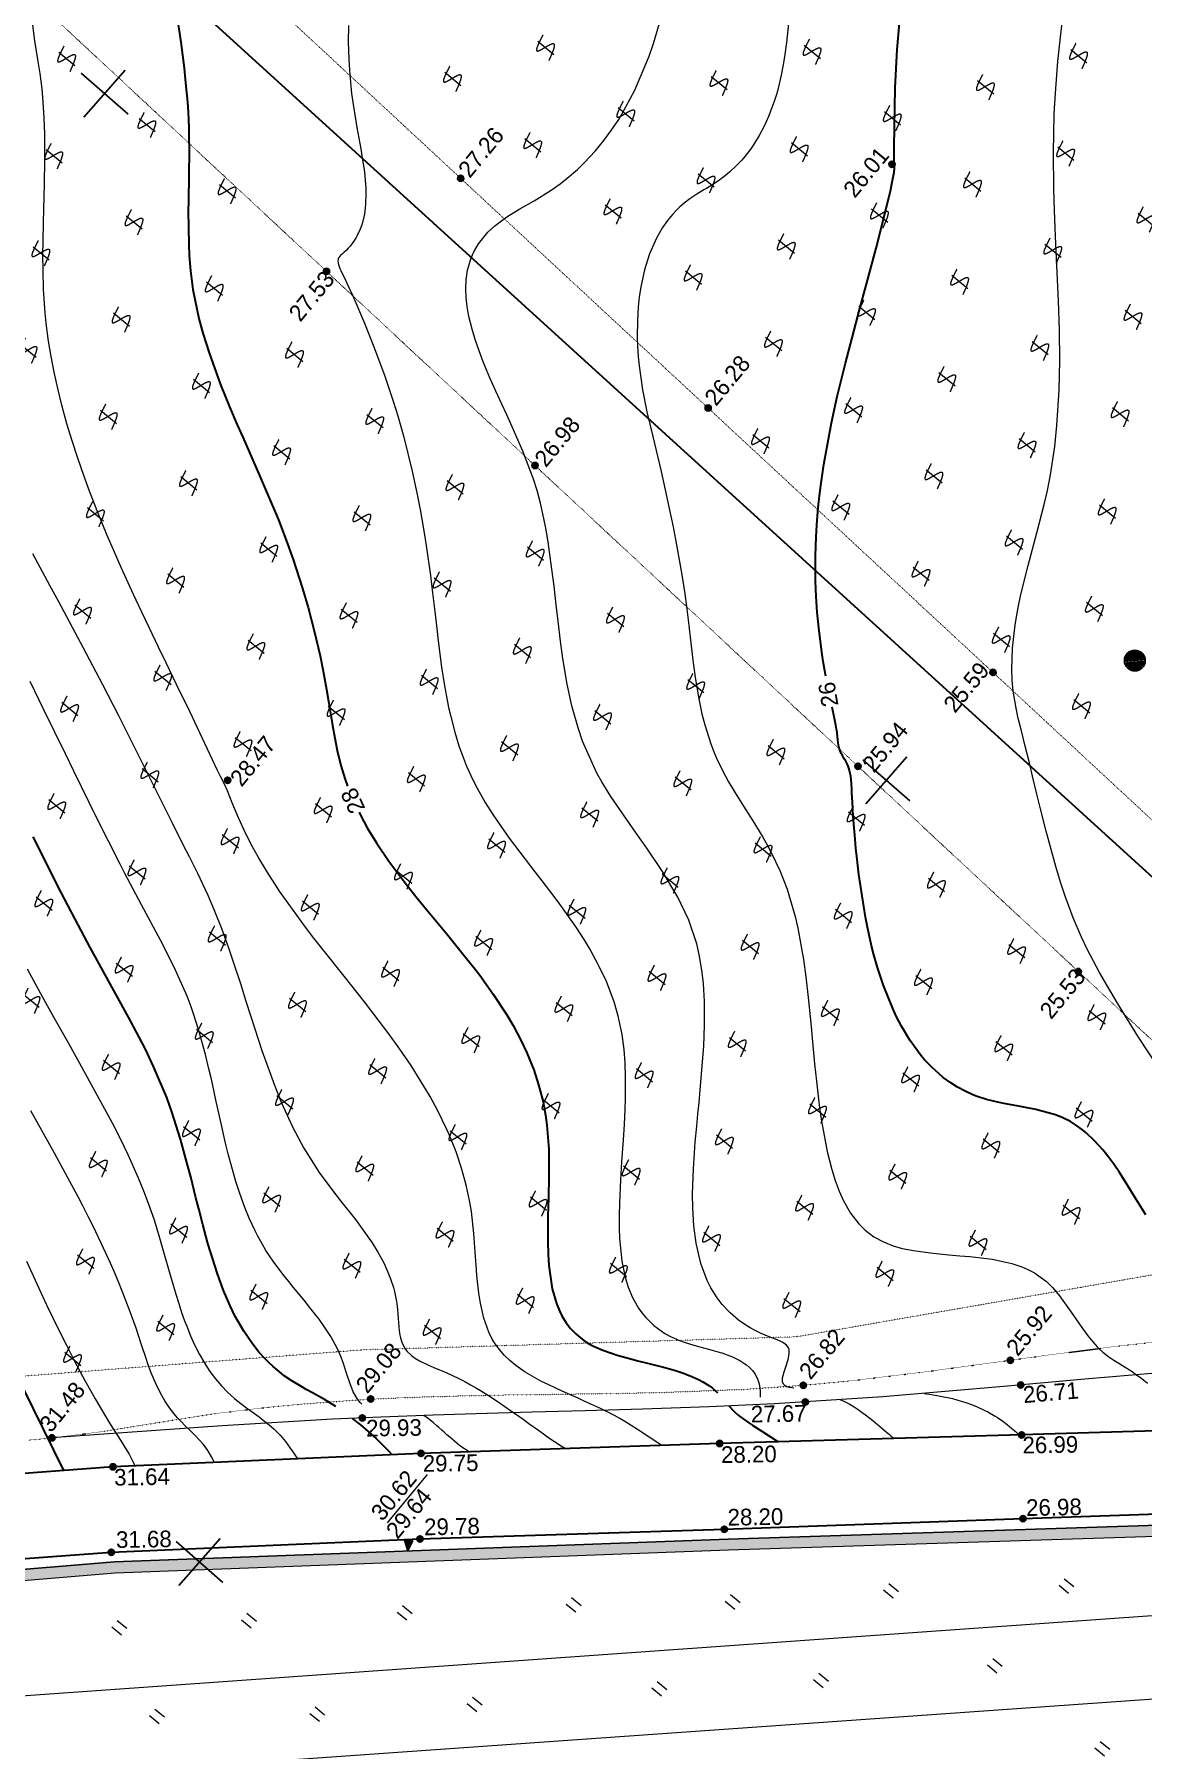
# Model space of a CAD drawing. Header units: millimetres. Extents: x -2893842 to -949497, y -1203244 to 262218.
# Drawn here: x -2040604 to -1987343, y -695531 to -613092 of the extents above; entities that cross this region are included whole.
import ezdxf

# ---------------------------------------------------------------- set-up
doc = ezdxf.new("R2010")
doc.units = ezdxf.units.MM
doc.linetypes.add('g5_366', pattern=[0.85, 0.1, -0.75])
doc.layers.get('0').update_dxf_attribs({"lineweight": 5})
for name, color, linetype in [('!!!_ Размеры', 7, 'Continuous'), ('02_сетка', 253, 'Continuous'), ('06_Инженерно-технические сооружения', 253, 'Continuous'), ('10_Границы покрытий и угодий', 253, 'Continuous'), ('12_Рельеф', 253, 'Continuous'), ('13_Растительность', 253, 'Continuous'), ('19_Горизонтали', 253, 'Continuous'), ('30_Канализация', 253, 'Continuous'), ('44_Крышки колодцев', 253, 'Continuous'), ('61_Отметки высоты поверхности', 253, 'Continuous')]:
    doc.layers.add(name, color=color, linetype=linetype)
doc.styles.add('LIKE17', font='d431.shx')
doc.styles.add('LIKE36', font='pragmai.shx')
doc.styles.add('Line_GUGK', font='')
doc.styles.get('Line_GUGK').set_extended_font_data('Bm431', italic=True)
doc.linetypes.add('g5_084a', pattern='A,0.001,[18,GUGK_2005.shx,S=2.5,R=180,X=0,Y=0],0.5,[18,GUGK_2005.shx,S=6,R=180,X=0,Y=0],0.5', length=1.001)
doc.linetypes.add('g5_122_kl', pattern='A,1,-1,1.5,-0.4,["Кл",Line_GUGK,S=1,R=0,X=0,Y=-0.5],-2.4,1.5,-1,4,-1,4,-1,3', length=21.8)
doc.linetypes.add('g5_280_1', pattern='A,0.001,[21,GUGK_2005.shx,S=1,R=180,X=0,Y=0],2', length=2.001)
doc.linetypes.add('g5_386_1', pattern='A,0,-0.75,[39,GUGK_2005.shx,S=0.5,R=0,X=0.55,Y=0],-0.75', length=1.5)

# ---------------------------------------------------------------- blocks, each defined once
blk = doc.blocks.new('BL_333')
at = {"color": 0}
for p, q in [((0, -3), (0, 3)), ((-3, 0), (3, 0))]:
    blk.add_line(p, q, dxfattribs=at)
blk = doc.blocks.new('g5_117')
h = blk.add_hatch(color=255)
h.paths.add_polyline_path([(-0.299, 0.352), (0.352, -0.299, 0.177899), (0.463, 0, 0.639215)])
h.paths.add_polyline_path([(-0.352, 0.299, 0.177899), (-0.463, 0, 0.639215), (0.299, -0.352)])
at = {"color": 0}
blk.add_lwpolyline([(0.354, -0.354), (-0.354, 0.354)], dxfattribs=at)
blk.add_circle((0, 0), 0.5, dxfattribs=at)
blk = doc.blocks.new('g5_401')
at = {"color": 0, "lineweight": 20}
for points in [[(-0.2, 0), (-0.2, 0.6)], [(0.2, 0), (0.2, 0.6)]]:
    blk.add_lwpolyline(points, dxfattribs=at)
blk = doc.blocks.new('g5_411')
at = {"color": 0, "linetype": 'Continuous', "lineweight": 15}
for points in [[(0.375, 1), (0.365, 0.998), (0.355, 0.996), (0.346, 0.994), (0.336, 0.991), (0.326, 0.989), (0.316, 0.987), (0.307, 0.985), (0.297, 0.983), (0.287, 0.981), (0.277, 0.979), (0.268, 0.976), (0.258, 0.974), (0.248, 0.972), (0.238, 0.97), (0.228, 0.968), (0.219, 0.966), (0.209, 0.963), (0.199, 0.961), (0.189, 0.959), (0.18, 0.957), (0.17, 0.955), (0.16, 0.952), (0.15, 0.95), (0.141, 0.948), (0.131, 0.946), (0.121, 0.943), (0.111, 0.941), (0.102, 0.939), (0.092, 0.937), (0.082, 0.934), (0.073, 0.932), (0.063, 0.93), (0.053, 0.927), (0.043, 0.925), (0.034, 0.923), (0.024, 0.92), (0.014, 0.918), (0.005, 0.915), (-0.005, 0.913), (-0.015, 0.911), (-0.025, 0.908), (-0.034, 0.906), (-0.044, 0.903), (-0.054, 0.901), (-0.063, 0.898), (-0.073, 0.895), (-0.083, 0.893), (-0.092, 0.89), (-0.102, 0.887), (-0.111, 0.885), (-0.121, 0.882), (-0.131, 0.879), (-0.14, 0.876), (-0.15, 0.873), (-0.159, 0.87), (-0.169, 0.867), (-0.178, 0.864), (-0.188, 0.861), (-0.197, 0.858), (-0.207, 0.855), (-0.216, 0.852), (-0.226, 0.849), (-0.235, 0.845), (-0.245, 0.842), (-0.254, 0.838), (-0.263, 0.834), (-0.272, 0.831), (-0.282, 0.827), (-0.291, 0.823), (-0.3, 0.818), (-0.309, 0.814), (-0.318, 0.809), (-0.327, 0.805), (-0.335, 0.799), (-0.344, 0.794), (-0.352, 0.788), (-0.36, 0.782), (-0.367, 0.775), (-0.374, 0.768), (-0.379, 0.76), (-0.383, 0.75), (-0.385, 0.741), (-0.384, 0.731), (-0.38, 0.721), (-0.375, 0.713), (-0.369, 0.705), (-0.361, 0.698), (-0.354, 0.692), (-0.346, 0.686), (-0.337, 0.681), (-0.329, 0.675), (-0.32, 0.67), (-0.312, 0.665), (-0.303, 0.661), (-0.294, 0.656), (-0.285, 0.652), (-0.276, 0.647), (-0.267, 0.643), (-0.258, 0.639), (-0.249, 0.635), (-0.239, 0.631), (-0.23, 0.627), (-0.221, 0.623), (-0.212, 0.619), (-0.202, 0.616), (-0.193, 0.612), (-0.184, 0.608), (-0.174, 0.605), (-0.165, 0.601), (-0.156, 0.597), (-0.146, 0.594), (-0.137, 0.59), (-0.128, 0.587), (-0.118, 0.584), (-0.109, 0.58), (-0.099, 0.577), (-0.09, 0.573), (-0.081, 0.57), (-0.071, 0.567), (-0.062, 0.563), (-0.052, 0.56), (-0.043, 0.556), (-0.034, 0.553), (-0.024, 0.55), (-0.015, 0.546), (-0.005, 0.543), (0.004, 0.54), (0.013, 0.536), (0.023, 0.533), (0.032, 0.53), (0.042, 0.526), (0.051, 0.523), (0.061, 0.519), (0.07, 0.516), (0.079, 0.513), (0.089, 0.509), (0.098, 0.506), (0.108, 0.502), (0.117, 0.499), (0.126, 0.495), (0.136, 0.492), (0.145, 0.488), (0.154, 0.485), (0.164, 0.481), (0.173, 0.477), (0.182, 0.474), (0.191, 0.47), (0.201, 0.466), (0.21, 0.462), (0.219, 0.458), (0.228, 0.454), (0.238, 0.45), (0.247, 0.446), (0.256, 0.442), (0.265, 0.438), (0.274, 0.433), (0.283, 0.429), (0.292, 0.425), (0.301, 0.42), (0.309, 0.415), (0.318, 0.41), (0.327, 0.405), (0.335, 0.4), (0.343, 0.394), (0.351, 0.388), (0.359, 0.382), (0.367, 0.375), (0.374, 0.368), (0.38, 0.36), (0.385, 0.352), (0.39, 0.343), (0.392, 0.333), (0.392, 0.323), (0.391, 0.313), (0.387, 0.304), (0.382, 0.295), (0.377, 0.287), (0.37, 0.279), (0.363, 0.272), (0.356, 0.266), (0.348, 0.259), (0.34, 0.253), (0.332, 0.248), (0.323, 0.242), (0.315, 0.237), (0.306, 0.232), (0.298, 0.227), (0.289, 0.222), (0.28, 0.217), (0.271, 0.213), (0.262, 0.208), (0.253, 0.204), (0.244, 0.2), (0.235, 0.196), (0.226, 0.192), (0.217, 0.188), (0.207, 0.184), (0.198, 0.18), (0.189, 0.176), (0.179, 0.173), (0.17, 0.169), (0.161, 0.165), (0.151, 0.162), (0.142, 0.158), (0.133, 0.155), (0.123, 0.151), (0.114, 0.148), (0.105, 0.145), (0.095, 0.141), (0.086, 0.138), (0.076, 0.135), (0.067, 0.132), (0.057, 0.129), (0.048, 0.125), (0.038, 0.122), (0.029, 0.119), (0.019, 0.116), (0.01, 0.113), (0, 0.11), (-0.009, 0.107), (-0.019, 0.104), (-0.028, 0.101), (-0.038, 0.098), (-0.048, 0.095), (-0.057, 0.092), (-0.067, 0.089), (-0.076, 0.086), (-0.086, 0.083), (-0.095, 0.08), (-0.105, 0.078), (-0.115, 0.075), (-0.124, 0.072), (-0.134, 0.069), (-0.143, 0.066), (-0.153, 0.063), (-0.162, 0.061), (-0.172, 0.058), (-0.182, 0.055), (-0.191, 0.052), (-0.201, 0.049), (-0.21, 0.047), (-0.22, 0.044), (-0.23, 0.041), (-0.239, 0.038), (-0.249, 0.036), (-0.259, 0.033), (-0.268, 0.03), (-0.278, 0.027), (-0.287, 0.025), (-0.297, 0.022), (-0.307, 0.019), (-0.316, 0.017), (-0.326, 0.014), (-0.336, 0.011), (-0.345, 0.008), (-0.355, 0.006), (-0.364, 0.003), (-0.374, 0), (-0.375, 0)], [(0, 1), (0, 0)]]:
    blk.add_lwpolyline(points, dxfattribs=at)
blk = doc.blocks.new('g5_330')
blk.add_hatch(color=0).paths.add_polyline_path([(-0.15, 0, 1), (0.15, 0, 1)])
at = {"color": 0}
blk.add_circle((0, 0), 0.15, dxfattribs=at)
blk = doc.blocks.new('g5_330a')
blk.add_hatch(color=0).paths.add_polyline_path([(0, 0), (-0.2, 0.5), (0.2, 0.5)])
at = {"color": 0}
blk.add_lwpolyline([(0, 0), (-0.2, 0.5), (0.2, 0.5)], close=True, dxfattribs=at)
blk = doc.blocks.new('Топо_07.04.17')
at = {"layer": '06_Инженерно-технические сооружения', "linetype": 'Continuous', "lineweight": 20}
blk.add_hatch(color=7, dxfattribs=at).paths.add_polyline_path([(-90330, -590655), (-90347, -590717), (-90361, -590756), (-90382, -590804), (-90411, -590851), (-90429, -590874), (-90449, -590896), (-90489, -590933), (-90525, -590961), (-90550, -590979), (-90589, -591004), (-90637, -591029), (-90689, -591051), (-91102, -591198), (-91283, -590689), (-91066, -590612), (-91025, -590596), (-90986, -590575), (-90959, -590558), (-90943, -590545), (-90923, -590527), (-90908, -590512), (-90890, -590491), (-90873, -590470), (-90857, -590448), (-90842, -590423), (-90829, -590393), (-90819, -590355), (-90812, -590311), (-89906, -585795), (-89749, -583190), (-90765, -577717), (-95182, -565551), (-95829, -564827), (-96550, -564210), (-114803, -562794), (-143291, -560491), (-172694, -558257), (-205353, -557281), (-222333, -557403), (-243262, -558205), (-272521, -559509), (-287741, -560073), (-304911, -560306), (-320227, -559835), (-336012, -559406), (-345151, -559109), (-345134, -558570), (-335995, -558866), (-320211, -559296), (-304907, -559766), (-287755, -559533), (-272543, -558970), (-243284, -557665), (-222345, -556863), (-205346, -556741), (-172665, -557718), (-143249, -559953), (-114761, -562256), (-96421, -563678), (-96246, -563758), (-95633, -564284), (-95345, -564559), (-94825, -565140), (-94671, -565376), (-90242, -577574), (-89206, -583156), (-89369, -585864)])
at = {"layer": '02_сетка', "color": 3, "linetype": 'Continuous'}
for p, q in [((-166303, -488565), (-164082, -486549)), ((-164184, -488667), (-166200, -486446)), ((-130580, -525691), (-132596, -523470)), ((-132699, -525589), (-130477, -523572)), ((-169722, -559193), (-167501, -557176)), ((-167604, -559295), (-169620, -557074))]:
    blk.add_line(p, q, dxfattribs=at)
at = {"layer": '06_Инженерно-технические сооружения', "color": 7, "linetype": 'Continuous', "lineweight": 20}
for points in [[(-159430, -557340), (-157260, -555247)], [(-90765, -577717), (-95182, -565551), (-95829, -564827), (-96550, -564210), (-114803, -562794), (-143291, -560491), (-172694, -558257), (-205353, -557281), (-222333, -557403), (-243262, -558205), (-272521, -559509)], [(-272543, -558970), (-243284, -557665), (-222345, -556863), (-205346, -556741), (-172665, -557718), (-172665, -557718), (-143249, -559953), (-114761, -562256), (-96421, -563678), (-96246, -563758), (-95633, -564284), (-95345, -564559), (-94825, -565140), (-94671, -565376), (-90242, -577574)]]:
    blk.add_lwpolyline(points, dxfattribs=at)
at = {"layer": '06_Инженерно-технические сооружения', "color": 7, "linetype": 'g5_280_1', "lineweight": 20}
blk.add_lwpolyline([(-90242, -577574), (-94671, -565376), (-94825, -565140), (-95345, -564559), (-95633, -564284), (-96246, -563758), (-96421, -563678), (-114761, -562256), (-143249, -559953), (-172665, -557718), (-205346, -556741), (-222345, -556863), (-243284, -557665), (-272543, -558970)], dxfattribs=at)
at = {"layer": '10_Границы покрытий и угодий', "color": 7, "linetype": 'Continuous', "lineweight": 30}
for points in [[(-67762, -565886), (-73824, -562369), (-86685, -560174), (-105410, -558484), (-114146, -557784), (-128672, -556571), (-143141, -555345), (-157449, -554199), (-172226, -553173), (-190417, -552481), (-205242, -552140), (-222360, -552317), (-228839, -552414), (-243491, -553072), (-256426, -553868), (-273006, -554457), (-287697, -554974)], [(-256411, -557814), (-243202, -557158), (-229116, -556433), (-222246, -556265), (-205490, -556146), (-190624, -556530), (-172772, -557244), (-157960, -558278), (-143377, -559464), (-129062, -560574), (-114682, -561692), (-96101, -563147), (-88161, -564031), (-81757, -565036), (-75790, -566698), (-70207, -569760), (-67762, -565886)]]:
    blk.add_lwpolyline(points, dxfattribs=at)
at = {"layer": '10_Границы покрытий и угодий', "color": 7, "linetype": 'g5_366', "lineweight": 20}
for points in [[(-99162, -551148), (-214186, -417213), (-84445, -408728), (-76933, -428551), (-62587, -550080)], [(-279632, -420739), (-223602, -417753), (-111232, -549024), (-138885, -550668), (-159746, -548939), (-222726, -546695)]]:
    blk.add_lwpolyline(points, close=True, dxfattribs=at)
blk.add_lwpolyline([(-176120, -551440), (-174991, -551459), (-172577, -551434), (-171022, -551355), (-167081, -551183), (-164644, -551167), (-162984, -551195), (-160344, -551296), (-158557, -551403), (-157117, -551509), (-154453, -551738), (-153027, -551874), (-147868, -552387), (-145734, -552585), (-141648, -552893), (-138828, -553017), (-136503, -553060), (-133196, -553040), (-129712, -552964), (-127113, -552902), (-123650, -552851), (-121757, -552855)], dxfattribs=at)
at = {"layer": '12_Рельеф', "color": 7, "linetype": 'g5_084a', "lineweight": 20}
blk.add_lwpolyline([(-104600, -554902), (-106146, -555077), (-107957, -555077), (-109648, -554980), (-111997, -554800), (-114701, -554629), (-119079, -554432), (-121932, -554342), (-125352, -554257), (-129080, -554172), (-135094, -553998), (-140296, -553745), (-143437, -553532), (-146627, -553282), (-149378, -553051), (-151927, -552832), (-154614, -552604), (-156658, -552438), (-159168, -552249), (-161492, -552093), (-166794, -551808), (-174991, -551459)], dxfattribs=at)
at = {"layer": '13_Растительность', "color": 7, "linetype": 'g5_386_1', "lineweight": 20}
for points in [[(-105126, -566682), (-251934, -560509)], [(-333692, -560957), (-105365, -570675)]]:
    blk.add_lwpolyline(points, dxfattribs=at)
at = {"layer": '19_Горизонтали', "color": 42, "linetype": 'Continuous', "lineweight": 20}
for points in [[(-120015, -540018), (-120963, -538165), (-121756, -536470), (-122145, -535602), (-122448, -534908), (-122912, -533734), (-123117, -533131), (-123403, -532160), (-123669, -531078), (-123814, -530391), (-123959, -529618), (-124153, -528419), (-124232, -527871), (-124379, -526773), (-124471, -526049), (-124579, -525175), (-124662, -524518), (-124770, -523694), (-124871, -522951), (-124948, -522335), (-124998, -521830), (-125040, -521016), (-125032, -520470), (-124993, -519943), (-124848, -518947), (-124593, -517851), (-124436, -517308), (-124328, -516966), (-124177, -516515), (-123926, -515816), (-123650, -515092), (-123051, -513571), (-122557, -512270), (-122328, -511613), (-122093, -510873), (-121737, -509550), (-121518, -508561), (-121223, -506889), (-121033, -505469), (-120884, -504021), (-120767, -502611), (-120628, -500588), (-120557, -499510), (-120469, -498274), (-120386, -497242), (-120212, -495517), (-119958, -493667), (-119790, -492679), (-119497, -491176), (-119248, -490040), (-118834, -488315)], [(-139297, -553109), (-139497, -553051), (-139603, -553005), (-139651, -552977), (-139704, -552936), (-139770, -552851), (-139770, -552851), (-139798, -552744), (-139797, -552666), (-139777, -552553), (-139741, -552437), (-139671, -552266), (-139630, -552175), (-139565, -552039), (-139519, -551942), (-139471, -551838), (-139414, -551705), (-139385, -551630), (-139354, -551535), (-139323, -551407), (-139312, -551308), (-139315, -551232), (-139330, -551156), (-139351, -551102), (-139406, -551014), (-139529, -550893), (-139603, -550840), (-139727, -550763), (-139901, -550671), (-140188, -550527), (-140559, -550320), (-140834, -550144), (-141060, -549984), (-141208, -549869), (-141573, -549549), (-141932, -549163), (-142257, -548728), (-142470, -548375), (-142714, -547862), (-142848, -547498), (-143062, -546650), (-143177, -545647), (-143190, -544810), (-143144, -543960), (-143074, -543281), (-142900, -542090), (-142666, -540831), (-142509, -540065), (-142391, -539507), (-142272, -538943), (-142148, -538358), (-141745, -536279), (-141592, -535285), (-141468, -534159), (-141419, -533298), (-141415, -532764), (-141453, -531959), (-141523, -531362), (-141523, -531362), (-141776, -530187), (-142169, -529034), (-142169, -529034), (-142759, -527720), (-143391, -526520), (-143843, -525703), (-144825, -523866), (-145176, -523115), (-145363, -522667), (-145873, -521059), (-146018, -520398), (-146190, -519312), (-146296, -518254), (-146364, -517004), (-146385, -516176), (-146395, -515203), (-146397, -514408), (-146400, -513509), (-146415, -512328), (-146447, -511360), (-146485, -510696), (-146543, -509995), (-146601, -509472), (-146690, -508845), (-146794, -508288), (-147153, -506886), (-147532, -505673), (-147731, -505068), (-147907, -504537), (-148120, -503886), (-148333, -503209), (-148564, -502412), (-148704, -501869), (-148831, -501301), (-148923, -500791), (-149003, -500168), (-149034, -499677), (-149033, -499254), (-149002, -498834), (-148934, -498402), (-148814, -497953), (-148695, -497636), (-148576, -497388), (-148411, -497104), (-148148, -496751), (-147868, -496453), (-147639, -496251), (-147276, -495982), (-146789, -495691), (-146650, -495619), (-146298, -495448), (-145982, -495307), (-145254, -494994), (-144396, -494585), (-143930, -494324), (-143567, -494101), (-143029, -493731), (-142651, -493442), (-142085, -492960), (-141607, -492497), (-141201, -492062), (-140784, -491569), (-140598, -491332), (-139849, -490253), (-138989, -488709), (-138717, -488136), (-138315, -487188)], [(-132161, -487913), (-132353, -488811), (-132494, -489372), (-132602, -489758), (-132785, -490342), (-133056, -491075), (-133120, -491230), (-133244, -491514), (-133381, -491804), (-133609, -492240), (-133753, -492489), (-133909, -492738), (-134162, -493106), (-134427, -493447), (-134634, -493686), (-134959, -494021), (-135132, -494180), (-135422, -494424), (-135766, -494678), (-135905, -494771), (-136286, -494999), (-136556, -495141), (-136968, -495336), (-137101, -495398), (-137465, -495569), (-137820, -495751), (-138118, -495926), (-138339, -496077), (-138537, -496229), (-138736, -496399), (-138998, -496655), (-139278, -496970), (-139629, -497447), (-140039, -498154), (-140176, -498439), (-140367, -498893), (-140635, -499685), (-140766, -500175), (-140869, -500638), (-140978, -501255), (-141079, -502073), (-141114, -502516), (-141138, -503011), (-141146, -503440), (-141111, -504615), (-141020, -505691), (-140877, -506893), (-140790, -507577), (-140665, -508607), (-140564, -509508), (-140437, -510800), (-140391, -511324), (-140317, -512300), (-140267, -513101), (-140238, -513652), (-140202, -514584), (-140187, -515199), (-140183, -515458), (-140179, -515844), (-140175, -516678), (-140169, -517796), (-140164, -518151), (-140152, -518626), (-140137, -519006), (-140097, -519673), (-140028, -520403), (-139954, -520945), (-139954, -520945), (-139772, -521886), (-139670, -522282), (-139577, -522595), (-139361, -523217), (-139126, -523794), (-138872, -524363), (-138552, -525036), (-138185, -525791), (-137796, -526622), (-137610, -527049), (-137455, -527438), (-137162, -528301), (-136917, -529246), (-136681, -530592), (-136615, -531156), (-136512, -532688), (-136492, -533519), (-136491, -534528), (-136512, -535934), (-136524, -536496), (-136546, -537732), (-136554, -538562), (-136550, -539436), (-136543, -539859), (-136524, -540498), (-136423, -541981), (-136302, -542868), (-136198, -543403), (-136061, -543946), (-135904, -544426), (-135634, -545051), (-135304, -545602), (-135028, -545949), (-134650, -546310), (-134224, -546607), (-133782, -546839), (-133357, -547014), (-132747, -547211), (-131911, -547419), (-131171, -547573), (-130655, -547676), (-130182, -547773), (-129647, -547892), (-129134, -548025), (-128765, -548135), (-128208, -548338), (-127746, -548553), (-127472, -548708), (-127185, -548903), (-126659, -549382), (-126403, -549698), (-126109, -550135), (-125640, -550974), (-125430, -551374), (-125195, -551810), (-125195, -551810), (-124970, -552198), (-124772, -552504), (-124580, -552769), (-124510, -552857), (-124342, -553053), (-124086, -553309), (-123867, -553498), (-123640, -553678), (-123482, -553799), (-123050, -554138), (-122857, -554319), (-122619, -554528), (-122373, -554779)], [(-171119, -509118), (-170483, -510728), (-170151, -511560), (-169227, -513872), (-168488, -515753), (-167888, -517330), (-167297, -518934), (-166673, -520659), (-166334, -521602), (-165930, -522714), (-165517, -523833), (-165290, -524438), (-164977, -525289), (-164600, -526392), (-164376, -527132), (-164122, -528082), (-163899, -529022), (-163738, -529760), (-163518, -530836), (-163367, -531609), (-163210, -532409), (-162865, -534099), (-162455, -535819), (-162216, -536674), (-161802, -537937), (-161387, -538985), (-161387, -538985), (-160782, -540236), (-160273, -541118), (-159917, -541697), (-159310, -542681), (-159310, -542681), (-158638, -543885), (-158413, -544364), (-158199, -544895), (-158047, -545360), (-157957, -545701), (-157871, -546128), (-157843, -546324), (-157799, -546814), (-157796, -546905), (-157795, -547208), (-157801, -547423), (-157822, -548042), (-157821, -548229), (-157811, -548436), (-157797, -548577), (-157758, -548790), (-157720, -548926), (-157642, -549113), (-157573, -549234), (-157380, -549472), (-157204, -549634), (-157013, -549778), (-156648, -550010), (-156364, -550170), (-156109, -550309), (-155809, -550477), (-155231, -550831), (-154974, -551002), (-154709, -551187), (-154446, -551379), (-154266, -551516), (-153841, -551853), (-153336, -552278), (-152791, -552758), (-152674, -552864), (-152389, -553122), (-152133, -553354), (-151715, -553733), (-151211, -554179), (-151005, -554356), (-150718, -554597), (-150526, -554753)], [(-145910, -555123), (-146468, -554663), (-146976, -554238), (-147269, -553999), (-147472, -553839), (-147772, -553611), (-148010, -553442), (-148671, -553007), (-149067, -552765), (-149398, -552568), (-149649, -552421), (-150367, -551999), (-150976, -551625), (-151302, -551412), (-151612, -551197), (-151718, -551120), (-152027, -550881), (-152447, -550512), (-152711, -550240), (-152929, -549980), (-153160, -549648), (-153339, -549323), (-153426, -549129), (-153554, -548771), (-153714, -548080), (-153796, -547350), (-153816, -546857), (-153817, -546291), (-153811, -545988), (-153793, -545493), (-153776, -545108), (-153731, -543982), (-153731, -542927), (-153761, -542383), (-153828, -541700), (-153871, -541382), (-153968, -540801), (-154142, -539993), (-154381, -539121), (-154459, -538873), (-154803, -537896), (-155085, -537198), (-155820, -535629), (-156270, -534777), (-156711, -533992), (-157139, -533262), (-157706, -532328), (-158534, -531002), (-159399, -529615), (-159768, -529013), (-160107, -528447), (-161152, -526583), (-161647, -525592), (-161976, -524869), (-162204, -524324), (-162441, -523705), (-162723, -522868), (-162939, -522103), (-163095, -521511), (-163207, -521175), (-163349, -520787), (-163458, -520482), (-163825, -519415), (-164475, -517518), (-164953, -516154), (-165336, -515070), (-165616, -514273), (-165956, -513295), (-166224, -512517), (-166522, -511633), (-166966, -510269), (-167241, -509389), (-167455, -508676), (-167455, -508676), (-167808, -507435), (-168099, -506321), (-168332, -505349), (-168461, -504764), (-168624, -503962), (-168777, -503118), (-168920, -502198), (-169018, -501448), (-169108, -500579), (-169166, -499814), (-169202, -499066), (-169217, -498195), (-169212, -497712), (-169163, -496567), (-169089, -495663), (-169011, -494924), (-168927, -494237), (-168812, -493379), (-168722, -492737), (-168555, -491553), (-168402, -490385), (-168311, -489585), (-168268, -489148), (-168208, -488397), (-168167, -487611), (-168152, -486989), (-168159, -486241), (-168183, -485657), (-168233, -484660), (-168251, -483896)], [(-153181, -485624), (-153275, -486405), (-153346, -487241), (-153383, -487981), (-153396, -488879), (-153384, -489520), (-153332, -490537), (-153261, -491570), (-153235, -492027), (-153215, -492584), (-153213, -492886), (-153233, -493489), (-153257, -493772), (-153327, -494252), (-153442, -494733), (-153618, -495205), (-153719, -495408), (-153920, -495731), (-153965, -495792), (-154129, -495991), (-154204, -496071), (-154299, -496165), (-154399, -496255), (-154508, -496345), (-154622, -496430), (-154707, -496489), (-154783, -496542), (-154824, -496575), (-154890, -496640), (-154908, -496664), (-154933, -496709), (-154943, -496734), (-154958, -496802), (-154961, -496892), (-154951, -496983), (-154942, -497027), (-154902, -497174), (-154870, -497272), (-154803, -497468), (-154741, -497649), (-154649, -497921), (-154439, -498549), (-154023, -499923), (-153699, -501096), (-153350, -502515), (-153078, -503799), (-152941, -504529), (-152768, -505578), (-152768, -505578), (-152548, -507252), (-152429, -508467), (-152378, -509119), (-152315, -510163), (-152283, -510875), (-152243, -512325), (-152234, -513165), (-152232, -514076), (-152232, -514896), (-152229, -515498), (-152229, -515498), (-152207, -516773), (-152169, -517675), (-152135, -518186), (-152088, -518727), (-152039, -519175), (-151932, -519935), (-151803, -520623), (-151694, -521100), (-151549, -521636), (-151313, -522352), (-151167, -522738), (-150857, -523460), (-150560, -524078), (-150271, -524633), (-149902, -525296), (-149253, -526395), (-148861, -527040), (-148572, -527514), (-148221, -528094), (-147925, -528595), (-147227, -529852), (-146859, -530590), (-146629, -531098), (-146335, -531822), (-146055, -532649), (-145798, -533661), (-145677, -534364), (-145677, -534364), (-145590, -535285), (-145579, -536017), (-145602, -536652), (-145656, -537339), (-145782, -538383), (-145855, -538873), (-145973, -539592), (-146100, -540315), (-146292, -541366), (-146443, -542216), (-146622, -543332), (-146699, -543912), (-146761, -544497), (-146799, -545008), (-146819, -545782), (-146811, -546107), (-146786, -546501), (-146751, -546812), (-146713, -547061), (-146649, -547383), (-146503, -547895), (-146443, -548058), (-146272, -548444), (-146139, -548686), (-145983, -548927), (-145643, -549346), (-145326, -549648), (-145150, -549789), (-144899, -549966), (-144495, -550203), (-144276, -550312), (-143842, -550502), (-143842, -550502), (-143390, -550684), (-143202, -550758), (-142946, -550861), (-142828, -550910), (-142663, -550981), (-142546, -551032), (-142294, -551152), (-142294, -551152), (-142057, -551278), (-141875, -551387), (-141753, -551468), (-141671, -551528), (-141671, -551528), (-141496, -551672), (-141422, -551741), (-141302, -551870), (-141244, -551943), (-141179, -552033), (-141104, -552159), (-141054, -552262), (-141009, -552374), (-140983, -552455), (-140957, -552556), (-140931, -552714), (-140921, -552816), (-140918, -552902), (-140923, -553088), (-140928, -553161), (-140936, -553246), (-140946, -553344)], [(-173621, -528931), (-173123, -530171), (-172617, -531399), (-172050, -532741), (-171635, -533712), (-170398, -536741), (-170119, -537495), (-169823, -538347), (-169460, -539504), (-169278, -540154), (-169120, -540775), (-168933, -541608), (-168765, -542490), (-168610, -543404), (-168610, -543404), (-168423, -544550), (-168298, -545260), (-168207, -545735), (-168114, -546175), (-168017, -546594), (-167949, -546862), (-167815, -547339), (-167730, -547611), (-167622, -547926), (-167488, -548278), (-167290, -548734), (-167110, -549095), (-167042, -549220), (-166857, -549533), (-166612, -549899), (-166359, -550226), (-166060, -550563), (-165967, -550659), (-165718, -550902), (-165596, -551017), (-165515, -551092), (-165384, -551212), (-165282, -551305), (-164982, -551581), (-164797, -551757), (-164668, -551884), (-164541, -552014), (-164327, -552250), (-164288, -552296), (-164073, -552571), (-163994, -552684), (-163852, -552904), (-163661, -553236), (-163587, -553375), (-163478, -553587), (-163378, -553787)], [(-160008, -551536), (-160084, -551433), (-160189, -551263), (-160285, -551064), (-160350, -550895), (-160472, -550450), (-160558, -550016), (-160627, -549647), (-160663, -549479), (-160727, -549222), (-160775, -549053), (-160873, -548756), (-161127, -548130), (-161380, -547618), (-161586, -547245), (-161758, -546953), (-161972, -546607), (-162201, -546249), (-162417, -545917), (-162632, -545590), (-162831, -545282), (-163076, -544894), (-163076, -544894), (-163467, -544227), (-163754, -543666), (-163905, -543332), (-164063, -542947), (-164165, -542676), (-164378, -542036), (-164530, -541502), (-164706, -540765), (-164816, -540219), (-164938, -539510), (-165034, -538850), (-165100, -538330), (-165209, -537363), (-165332, -536148), (-165374, -535738), (-165437, -535136), (-165489, -534680), (-165576, -533990), (-165749, -532861), (-165829, -532433), (-165923, -531977), (-166002, -531633), (-166138, -531105), (-166599, -529643), (-167111, -528276), (-167827, -526490), (-168445, -524906), (-168625, -524434), (-169481, -522113), (-170326, -519746), (-170633, -518876), (-171032, -517745), (-171422, -516645), (-171935, -515216)], [(-175240, -542885), (-174800, -544238), (-174521, -545070), (-174291, -545739), (-174096, -546293), (-173784, -547149), (-173529, -547823), (-173281, -548457), (-173105, -548893), (-172839, -549532), (-172710, -549832), (-172126, -551122), (-171821, -551752), (-171659, -552081), (-171541, -552324), (-171392, -552658), (-171230, -553092), (-171175, -553246)], [(-167358, -553511), (-167468, -553227), (-167614, -552913), (-167672, -552804), (-167806, -552580), (-167954, -552363), (-168132, -552125), (-168338, -551866), (-168553, -551600), (-168715, -551395), (-168892, -551158), (-169085, -550868), (-169085, -550868), (-169285, -550516), (-169392, -550301), (-169510, -550032), (-169705, -549512), (-169823, -549130), (-169891, -548885), (-169947, -548670), (-170014, -548391), (-170052, -548226), (-170216, -547452), (-170377, -546680), (-170595, -545738), (-170833, -544828), (-170961, -544374), (-171117, -543846), (-171243, -543439), (-171576, -542425), (-171876, -541568), (-172040, -541120), (-172256, -540544), (-172414, -540132), (-173321, -537882), (-174229, -535720)], [(-155141, -554384), (-155506, -554080), (-155671, -553919), (-155785, -553801), (-155990, -553581), (-156108, -553449), (-156227, -553316), (-156322, -553208), (-156459, -553056), (-156560, -552946), (-156690, -552806), (-156843, -552650), (-156966, -552531), (-157108, -552404)], [(-137156, -553898), (-136971, -553999), (-136796, -554112), (-136704, -554176), (-136517, -554319), (-136333, -554472), (-136333, -554472), (-136155, -554631), (-136010, -554768), (-135703, -555074), (-135580, -555201), (-135439, -555350), (-135321, -555475), (-135107, -555703), (-134981, -555836), (-134922, -555898), (-134771, -556054)], [(-133107, -554056), (-132759, -554149), (-132329, -554274), (-131775, -554462), (-131521, -554562), (-131320, -554647), (-131114, -554741), (-130938, -554827), (-130667, -554971), (-130263, -555217), (-130161, -555286), (-129836, -555523), (-129726, -555612), (-129497, -555810), (-129310, -555988), (-129097, -556209), (-128966, -556356), (-128821, -556530), (-128798, -556560)]]:
    blk.add_lwpolyline(points, dxfattribs=at)
at = {"layer": '19_Горизонтали', "color": 42, "linetype": 'Continuous', "lineweight": 30}
for points in [[(-161314, -484226), (-161279, -485509), (-161267, -486141), (-161261, -486765), (-161263, -487479), (-161286, -488410), (-161308, -488888), (-161356, -489619), (-161396, -490074), (-161467, -490749), (-161613, -491920), (-161774, -493145), (-161830, -493598), (-161992, -495208), (-162026, -495744), (-162048, -496478), (-162031, -497384), (-161902, -498803), (-161793, -499530), (-161608, -500502), (-161241, -502040), (-160922, -503182), (-160650, -504089), (-160457, -504712), (-160095, -505865), (-159857, -506621), (-159398, -508140), (-159199, -508846), (-158934, -509867), (-158712, -510816), (-158427, -512215), (-158257, -513196), (-158091, -514335), (-157949, -515564), (-157882, -516312), (-157819, -517212), (-157784, -517868), (-157730, -518956), (-157691, -519576), (-157638, -520183), (-157546, -520916), (-157431, -521554), (-157341, -521936)], [(-133912, -519281), (-133919, -519195), (-133954, -518569), (-133972, -518102), (-133985, -516929), (-133970, -516182), (-133935, -515428), (-133883, -514690), (-133753, -513471), (-133690, -513009), (-133625, -512583), (-133523, -511996), (-133359, -511174), (-133238, -510631), (-133120, -510143), (-132860, -509158), (-132264, -507205), (-131847, -505989), (-131277, -504439), (-130823, -503260), (-130291, -501911), (-129747, -500543), (-129187, -499118), (-128378, -496956), (-128198, -496447), (-128035, -495972), (-127935, -495661), (-127914, -495575), (-127887, -495399), (-127858, -495094), (-127814, -494640), (-127787, -494378), (-127415, -491559), (-127104, -489739), (-126752, -487963)], [(-161263, -551503), (-161766, -551105), (-162031, -550912), (-162294, -550725), (-162580, -550521), (-162748, -550399), (-163229, -550030), (-163555, -549748), (-163785, -549526), (-164036, -549257), (-164204, -549061), (-164396, -548818), (-164635, -548483), (-164901, -548061), (-165252, -547399), (-165588, -546616), (-165765, -546121), (-165999, -545345), (-166201, -544526), (-166490, -543019), (-166633, -542083), (-166738, -541322), (-166811, -540775), (-166947, -539743), (-167020, -539214), (-167224, -537888), (-167488, -536536), (-167662, -535821), (-168119, -534277), (-168420, -533406), (-168971, -531966), (-169883, -529759), (-170506, -528243), (-171072, -526816), (-171588, -525472), (-172633, -522648)], [(-121548, -546738), (-121932, -545914), (-122350, -545025), (-122581, -544562), (-122806, -544137), (-123041, -543731), (-123247, -543403), (-123597, -542914), (-123955, -542492), (-124114, -542329), (-124379, -542086), (-124647, -541875), (-124988, -541650), (-125320, -541472), (-126235, -541104), (-126868, -540904), (-127293, -540777), (-127727, -540644), (-128138, -540507), (-128537, -540356), (-128964, -540163), (-129161, -540060), (-129507, -539854), (-129844, -539621), (-130146, -539380), (-130475, -539077), (-130971, -538527), (-131269, -538130), (-131413, -537916), (-131870, -537116), (-132197, -536399), (-132392, -535889), (-132518, -535515), (-132835, -534363), (-133020, -533464), (-133122, -532843), (-133183, -532401), (-133291, -531410), (-133323, -531005), (-133411, -528922), (-133413, -528050), (-133408, -527660), (-133399, -527221), (-133388, -526857), (-133360, -526126), (-133325, -525433), (-133300, -525012), (-133290, -524846), (-133271, -524524), (-133266, -524192), (-133272, -524063), (-133298, -523840), (-133341, -523652), (-133416, -523447), (-133477, -523317), (-133552, -523159), (-133597, -523049), (-133636, -522918), (-133651, -522844), (-133674, -522641), (-133680, -522375), (-133680, -522231), (-133682, -522032), (-133688, -521866), (-133698, -521674), (-133722, -521350), (-133775, -520796)], [(-156935, -523240), (-156887, -523390), (-156627, -524029), (-156271, -524797), (-155774, -525744), (-155333, -526509), (-155017, -527031), (-154675, -527577), (-154238, -528257), (-153415, -529518), (-152590, -530807), (-152299, -531280), (-152057, -531685), (-151509, -532659), (-150978, -533718), (-150733, -534268), (-150429, -535040), (-150226, -535640), (-149990, -536487), (-149835, -537233), (-149718, -538068), (-149669, -538727), (-149658, -539209), (-149705, -540366), (-149843, -541669), (-149982, -542691), (-150101, -543543), (-150248, -544756), (-150301, -545385), (-150326, -545916), (-150288, -547057), (-150167, -547782), (-150064, -548147), (-149975, -548391), (-149807, -548752), (-149628, -549048), (-149411, -549335), (-149411, -549335), (-149213, -549549), (-149004, -549739), (-148810, -549890), (-148626, -550016), (-148203, -550262), (-147818, -550452), (-147558, -550567), (-147147, -550736), (-146592, -550948), (-146147, -551112), (-145404, -551393), (-145133, -551502), (-144843, -551625), (-144476, -551795), (-144073, -552006), (-143794, -552176), (-143612, -552301), (-143338, -552518), (-143198, -552649), (-143104, -552745), (-143082, -552770), (-143026, -552834), (-142957, -552920)], [(-184441, -525848), (-182928, -529988), (-181386, -534223), (-180226, -537424), (-178958, -540941), (-178037, -543504), (-177176, -545905), (-176692, -547258), (-175721, -549973), (-174607, -553082)], [(-160546, -552157), (-160186, -552502), (-159852, -552871), (-159514, -553237), (-159196, -553637), (-158994, -553900), (-158845, -554102)], [(-142491, -553596), (-142272, -553889), (-142092, -554092), (-141876, -554300), (-141623, -554510), (-141455, -554659), (-141051, -554985), (-140717, -555259), (-140341, -555582)]]:
    blk.add_lwpolyline(points, dxfattribs=at)
at = {"layer": '30_Канализация', "color": 3, "linetype": 'g5_122_kl', "lineweight": 30}
blk.add_lwpolyline([(-49484, -569330), (-76451, -559373), (-96911, -556312), (-193544, -446045), (-216649, -408284)], dxfattribs=at)
at = {"layer": '02_сетка', "color": 92, "xscale": 500.0000000002746, "yscale": 500.0000000002746, "zscale": 500.0000000002746, "rotation": 42.22816425403256}
for p in [(-165192, -487557), (-131588, -524580), (-168612, -558185)]:
    blk.add_blockref('BL_333', p, dxfattribs=at)
at = {"layer": '06_Инженерно-технические сооружения', "color": 7, "linetype": 'Continuous', "lineweight": 20, "xscale": 999.9999999999994, "yscale": 999.9999999999994, "zscale": 999.9999999999994, "rotation": 348.8794029643316}
blk.add_blockref('g5_330a', (-158608, -558786, -67200), dxfattribs=at)
at = {"layer": '13_Растительность', "color": 7, "linetype": 'Continuous', "lineweight": 20, "xscale": 999.9999999999995, "yscale": 999.9999999999995, "zscale": 999.9999999999995, "rotation": 43.98139083737546}
for name, p in [('g5_411', (-166453, -486044, -67200)), ('g5_411', (-143528, -488116, -67200)), ('g5_411', (-162981, -489642, -67200)), ('g5_411', (-148142, -489095, -67200)), ('g5_411', (-130827, -489756, -67200)), ('g5_411', (-167595, -490621, -67200)), ('g5_411', (-135441, -490735, -67200)), ('g5_411', (-118126, -491397, -67200)), ('g5_411', (-140056, -491714, -67200)), ('g5_411', (-144670, -492693, -67200)), ('g5_411', (-122741, -492375, -67200)), ('g5_411', (-159509, -493240, -67200)), ('g5_411', (-127355, -493354, -67200)), ('g5_411', (-164123, -494218, -67200)), ('g5_411', (-131969, -494333, -67200)), ('g5_411', (-168738, -495197, -67200)), ('g5_411', (-136584, -495312, -67200)), ('g5_411', (-141198, -496290, -67200)), ('g5_411', (-119268, -495973, -67200)), ('g5_411', (-123883, -496952, -67200)), ('g5_411', (-160651, -497816, -67200)), ('g5_411', (-128497, -497931, -67200)), ('g5_411', (-165266, -498795, -67200)), ('g5_411', (-133111, -498910, -67200)), ('g5_411', (-115796, -499571, -67200)), ('g5_411', (-169880, -499774, -67200)), ('g5_411', (-137726, -499888, -67200)), ('g5_411', (-120411, -500550, -67200)), ('g5_411', (-157179, -501414, -67200)), ('g5_411', (-125025, -501529, -67200)), ('g5_411', (-161793, -502393, -67200)), ('g5_411', (-129639, -502507, -67200)), ('g5_411', (-166408, -503372, -67200)), ('g5_411', (-134254, -503486, -67200)), ('g5_411', (-116939, -504148, -67200)), ('g5_411', (-153707, -505012, -67200)), ('g5_411', (-121553, -505126, -67200)), ('g5_411', (-158321, -505991, -67200)), ('g5_411', (-126167, -506105, -67200)), ('g5_411', (-162936, -506970, -67200)), ('g5_411', (-130781, -507084, -67200)), ('g5_411', (-167550, -507948, -67200)), ('g5_411', (-150235, -508610, -67200)), ('g5_411', (-135396, -508063, -67200)), ('g5_411', (-118081, -508724, -67200)), ('g5_411', (-154849, -509589, -67200)), ('g5_411', (-122695, -509703, -67200)), ('g5_411', (-159464, -510567, -67200)), ('g5_411', (-127309, -510682, -67200)), ('g5_411', (-164078, -511546, -67200)), ('g5_411', (-131924, -511661, -67200)), ('g5_411', (-168692, -512525, -67200)), ('g5_411', (-146763, -512208, -67200)), ('g5_411', (-151377, -513186, -67200)), ('g5_411', (-119223, -513301, -67200)), ('g5_411', (-155991, -514165, -67200)), ('g5_411', (-123837, -514280, -67200)), ('g5_411', (-160606, -515144, -67200)), ('g5_411', (-128452, -515258, -67200)), ('g5_411', (-165220, -516123, -67200)), ('g5_411', (-143291, -515805, -67200)), ('g5_411', (-147905, -516784, -67200)), ('g5_411', (-169834, -517102, -67200)), ('g5_411', (-152519, -517763, -67200)), ('g5_411', (-120365, -517877, -67200)), ('g5_411', (-157134, -518742, -67200)), ('g5_411', (-139819, -519403, -67200)), ('g5_411', (-124979, -518856, -67200)), ('g5_411', (-161748, -519721, -67200)), ('g5_411', (-166362, -520699, -67200)), ('g5_411', (-144433, -520382, -67200)), ('g5_411', (-170977, -521678, -67200)), ('g5_411', (-149047, -521361, -67200)), ('g5_411', (-153661, -522340, -67200)), ('g5_411', (-121507, -522454, -67200)), ('g5_411', (-158276, -523318, -67200)), ('g5_411', (-136346, -523001, -67200)), ('g5_411', (-162890, -524297, -67200)), ('g5_411', (-140961, -523980, -67200)), ('g5_411', (-167504, -525276, -67200)), ('g5_411', (-145575, -524959, -67200)), ('g5_411', (-150189, -525937, -67200)), ('g5_411', (-172119, -526255, -67200)), ('g5_411', (-154804, -526916, -67200)), ('g5_411', (-132874, -526599, -67200)), ('g5_411', (-137489, -527578, -67200)), ('g5_411', (-159418, -527895, -67200)), ('g5_411', (-142103, -528556, -67200)), ('g5_411', (-164032, -528874, -67200)), ('g5_411', (-168647, -529853, -67200)), ('g5_411', (-146717, -529535, -67200)), ('g5_411', (-129402, -530197, -67200)), ('g5_411', (-173261, -530831, -67200)), ('g5_411', (-151332, -530514, -67200)), ('g5_411', (-155946, -531493, -67200)), ('g5_411', (-134016, -531176, -67200)), ('g5_411', (-160560, -532472, -67200)), ('g5_411', (-138631, -532154, -67200)), ('g5_411', (-165175, -533450, -67200)), ('g5_411', (-143245, -533133, -67200)), ('g5_411', (-147859, -534112, -67200)), ('g5_411', (-125930, -533795, -67200)), ('g5_411', (-169789, -534429, -67200)), ('g5_411', (-152474, -535091, -67200)), ('g5_411', (-130544, -534773, -67200)), ('g5_411', (-135159, -535752, -67200)), ('g5_411', (-157088, -536069, -67200)), ('g5_411', (-139773, -536731, -67200)), ('g5_411', (-161702, -537048, -67200)), ('g5_411', (-122458, -537392, -67200)), ('g5_411', (-166317, -538027, -67200)), ('g5_411', (-144387, -537710, -67200)), ('g5_411', (-127072, -538371, -67200)), ('g5_411', (-170931, -539006, -67200)), ('g5_411', (-149002, -538688, -67200)), ('g5_411', (-153616, -539667, -67200)), ('g5_411', (-131687, -539350, -67200)), ('g5_411', (-158230, -540646, -67200)), ('g5_411', (-136301, -540329, -67200)), ('g5_411', (-162845, -541625, -67200)), ('g5_411', (-140915, -541308, -67200)), ('g5_411', (-167459, -542604, -67200)), ('g5_411', (-145530, -542286, -67200)), ('g5_411', (-123600, -541969, -67200)), ('g5_411', (-150144, -543265, -67200)), ('g5_411', (-128214, -542948, -67200)), ('g5_411', (-172073, -543582, -67200)), ('g5_411', (-154758, -544244, -67200)), ('g5_411', (-132829, -543927, -67200)), ('g5_411', (-137443, -544905, -67200)), ('g5_411', (-159372, -545223, -67200)), ('g5_411', (-142057, -545884, -67200)), ('g5_411', (-163987, -546201, -67200)), ('g5_411', (-124742, -546546, -67200)), ('g5_411', (-168601, -547180, -67200)), ('g5_411', (-146672, -546863, -67200)), ('g5_411', (-129357, -547524, -67200)), ('g5_411', (-173215, -548159, -67200)), ('g5_411', (-151286, -547842, -67200)), ('g5_411', (-155900, -548820, -67200)), ('g5_411', (-133971, -548503, -67200)), ('g5_411', (-138585, -549482, -67200)), ('g5_401', (-172595, -561113, -67200)), ('g5_401', (-166361, -561479, -67200)), ('g5_401', (-158888, -561953, -67200)), ('g5_401', (-150779, -562487, -67200)), ('g5_401', (-143163, -563208, -67200)), ('g5_401', (-135540, -563537, -67200)), ('g5_401', (-127141, -564253, -67200)), ('g5_401', (-171276, -565550, -67200)), ('g5_401', (-163612, -566320, -67200)), ('g5_401', (-156039, -566698, -67200)), ('g5_401', (-147143, -566952, -67200)), ('g5_401', (-139376, -567431, -67200)), ('g5_401', (-130993, -567670, -67200)), ('g5_401', (-126306, -572215, -67200))]:
    blk.add_blockref(name, p, dxfattribs=at)
at = {"layer": '44_Крышки колодцев', "color": 7, "linetype": 'Continuous', "lineweight": 20, "xscale": 999.9999999999995, "yscale": 999.9999999999995, "zscale": 999.9999999999995, "rotation": 43.98139083737546}
blk.add_blockref('g5_117', (-119072, -520207, -67200), dxfattribs=at)
at = {"layer": '61_Отметки высоты поверхности', "color": 7, "linetype": 'Continuous', "lineweight": 20, "xscale": 999.9999999999995, "yscale": 999.9999999999995, "zscale": 999.9999999999995, "rotation": 43.98139083737546}
for p in [(-148646, -493529, -67200), (-127983, -495188, -67200), (-155558, -497242, -67200), (-138077, -505836, -67200), (-146656, -507642, -67200), (-125911, -520002, -67200), (-163034, -521008, -67200), (-132864, -523753, -67200), (-123451, -534750, -67200), (-174991, -551459, -67200), (-159555, -551326, -67200), (-160058, -552187, -67200), (-172226, -553173, -67200), (-138828, -553017, -67200), (-128805, -552943, -67200), (-157449, -554199, -67200), (-138821, -553830, -67200), (-128446, -554187, -67200), (-143141, -555345, -67200), (-128672, -556571, -67200), (-172772, -557244, -67200), (-157960, -558278, -67200), (-143377, -559464, -67200), (-129062, -560574, -67200)]:
    blk.add_blockref('g5_330', p, dxfattribs=at)
at = {"layer": '06_Инженерно-технические сооружения', "color": 7, "linetype": 'Continuous', "lineweight": 15, "style": 'LIKE36'}
for s, p in [('30.62', (-159664, -557270, -67200)), ('29.64', (-159039, -558211, -67200))]:
    blk.add_text(s, height=800, rotation=43.98139, dxfattribs=at).set_placement(p)
at = {"layer": '19_Горизонтали', "color": 42, "linetype": 'Continuous', "lineweight": 15, "style": 'LIKE36'}
for s, rotation, p in [('26', 93.39874, (-133461, -520735, -33200)), ('28', 108.90347, (-156599, -523101, -33200))]:
    blk.add_text(s, height=800, rotation=rotation, dxfattribs=at).set_placement(p)
at = {"layer": '61_Отметки высоты поверхности', "color": 7, "linetype": 'Continuous', "lineweight": 15, "style": 'LIKE17'}
for s, rotation, p in [('27.26', 43.98139, (-148221, -493607, -46700)), ('26.01', 43.98139, (-129942, -496646, -46700)), ('27.53', 43.98139, (-157089, -499555, -46700)), ('26.28', 43.98139, (-137696, -505832, -46700)), ('26.98', 43.98139, (-146148, -507834, -46700)), ('28.47', 43.98139, (-162413, -521443, -46700)), ('25.59', 43.98139, (-127946, -521779, -46700)), ('25.94', 43.98139, (-132143, -524197, -46700)), ('25.53', 43.98139, (-125015, -536930, -46700)), ('31.48', 43.98139, (-175011, -551250, -46700)), ('29.08', 43.98139, (-159696, -551100, -46700)), ('26.82', 43.98139, (-138457, -552836, -46700)), ('25.92', 43.98139, (-128436, -552837, -46700)), ('29.93', 354.47136, (-159971, -553100, -46700)), ('31.64', 354.47136, (-172269, -554078, -46700)), ('27.67', 354.47136, (-141527, -554509, -46700)), ('29.75', 354.47136, (-157458, -555090, -46700)), ('26.71', 358.40262, (-128395, -555063, -46700)), ('28.20', 354.47136, (-143170, -556285, -46700)), ('31.68', 354.47136, (-172517, -557067, -46700)), ('26.99', 354.47136, (-128724, -557463, -46700)), ('29.78', 354.47136, (-157738, -558128, -46700)), ('28.20', 354.47136, (-143195, -559310, -46700)), ('26.98', 354.47136, (-128891, -560466, -46700))]:
    blk.add_text(s, height=800, rotation=rotation, dxfattribs=at).set_placement(p)

msp = doc.modelspace()

# ---------------------------------------------------------------- block references
at = {"layer": '!!!_ Размеры', "color": 1, "lineweight": 0, "rotation": 6.471407436947433}
msp.add_blockref('Топо_07.04.17', (-1928038.79367, -112877.83782), dxfattribs=at)

doc.saveas('drawing.dxf')
